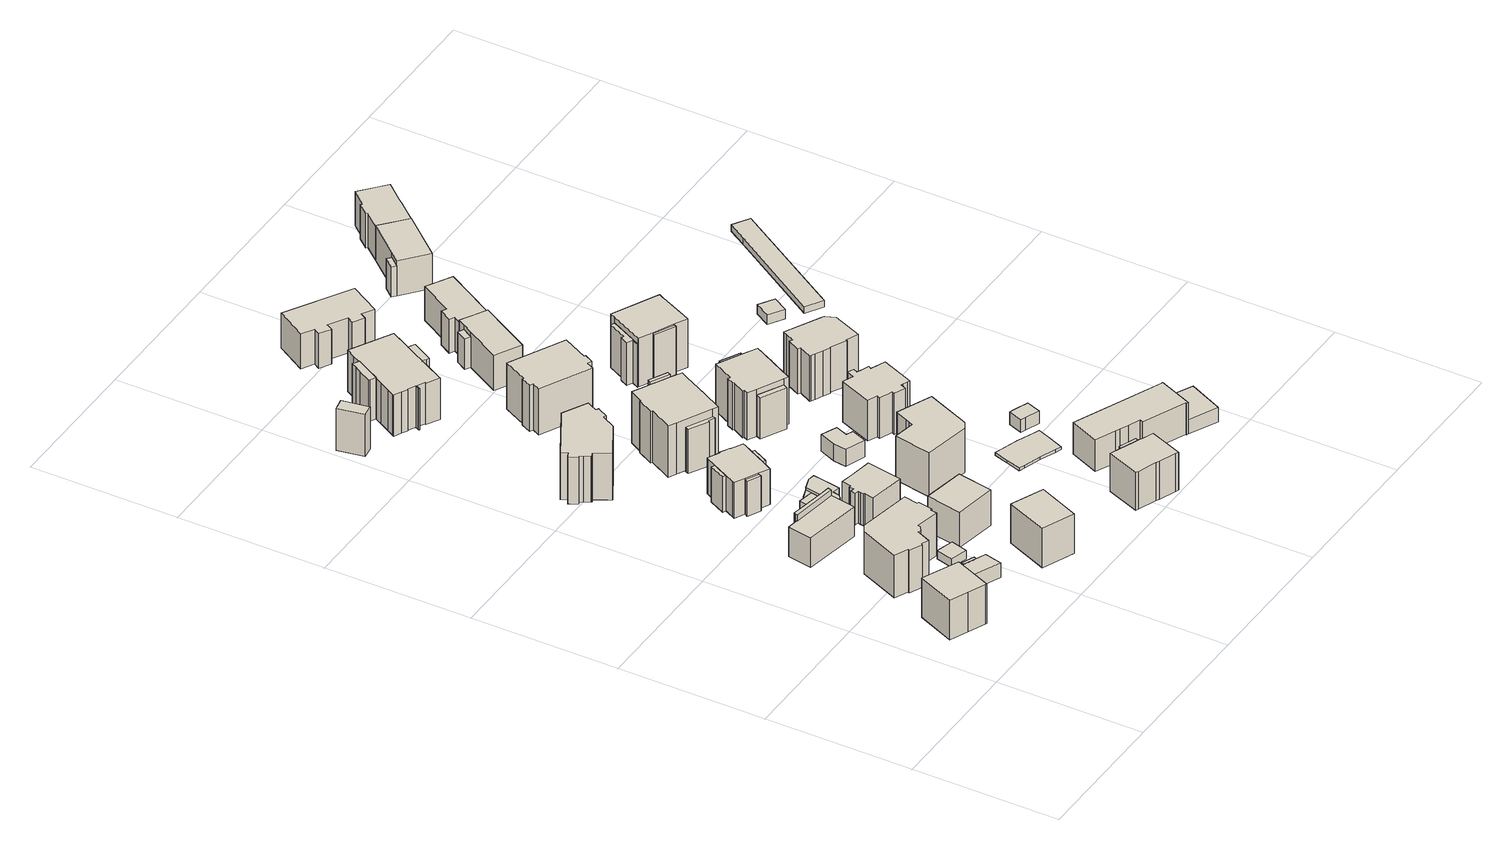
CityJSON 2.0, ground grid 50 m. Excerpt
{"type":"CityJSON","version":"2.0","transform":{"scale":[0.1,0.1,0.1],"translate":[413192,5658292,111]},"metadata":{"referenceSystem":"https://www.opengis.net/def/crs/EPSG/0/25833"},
"CityObjects":{
"building1":{"type":"Building","attributes":{"Dachtyp_tdc":"tdcHipAndGableRoof","Gemeindeschluessel":14612000,"Dachneigung":25.15,"QualitaetDacherkennung":66,"Geometrietyp2DReferenz":"3000","measuredHeight":16.19,"function":"31001_9998","roofType":"5000"},"geometry":[{"type":"Solid","lod":"1","boundaries":[[[[0,1,2,3,4,5]],[[6,7,8,9,10,11]],[[5,7,6,0]],[[4,8,7,5]],[[3,9,8,4]],[[2,10,9,3]],[[1,11,10,2]],[[0,6,11,1]]]]}]},
"building2":{"type":"Building","attributes":{"Gemeindeschluessel":14612000,"Geometrietyp2DReferenz":"3000","function":"31001_9998","roofType":"9999"},"children":["building2-1","building2-2"]},
"building2-1":{"type":"BuildingPart","attributes":{"Dachtyp_tdc":"tdcFreeFormRoof","Dachneigung":18.62,"QualitaetDacherkennung":17,"Geometrietyp2DReferenz":"3000","measuredHeight":5.3,"roofType":"5000"},"parents":["building2"],"geometry":[{"type":"Solid","lod":"1","boundaries":[[[[12,13,14,15]],[[16,17,18,19]],[[15,17,16,12]],[[14,18,17,15]],[[13,19,18,14]],[[12,16,19,13]]]]}]},
"building2-2":{"type":"BuildingPart","attributes":{"Dachtyp_tdc":"tdcPolyFlatRoof","Dachneigung":3.25,"QualitaetDacherkennung":70,"Geometrietyp2DReferenz":"3000","measuredHeight":5.62,"roofType":"2100"},"parents":["building2"],"geometry":[{"type":"Solid","lod":"1","boundaries":[[[[20,21,22,23,24,25]],[[26,27,28,16,19,29]],[[25,27,26,20]],[[24,28,27,25]],[[23,16,28,24]],[[22,19,16,23]],[[21,29,19,22]],[[20,26,29,21]]]]}]},
"building3":{"type":"Building","attributes":{"Dachtyp_tdc":"tdcFreeFormRoof","Gemeindeschluessel":14612000,"Dachneigung":42.05,"QualitaetDacherkennung":19,"Geometrietyp2DReferenz":"3000","measuredHeight":18.53,"function":"31001_9998","roofType":"5000"},"geometry":[{"type":"Solid","lod":"1","boundaries":[[[[30,31,32,33,34,35,36,37,38,39,40,41,42,43,44,45,46,47]],[[48,49,50,51,52,53,54,55,56,57,58,59,60,61,62,63,64,65]],[[47,49,48,30]],[[46,50,49,47]],[[45,51,50,46]],[[44,52,51,45]],[[43,53,52,44]],[[42,54,53,43]],[[41,55,54,42]],[[40,56,55,41]],[[39,57,56,40]],[[38,58,57,39]],[[37,59,58,38]],[[36,60,59,37]],[[35,61,60,36]],[[34,62,61,35]],[[33,63,62,34]],[[32,64,63,33]],[[31,65,64,32]],[[30,48,65,31]]]]}]},
"building4":{"type":"Building","attributes":{"Gemeindeschluessel":14612000,"Geometrietyp2DReferenz":"3000","function":"31001_9998","roofType":"9999"},"children":["building4-1","building4-2","building4-3"]},
"building4-1":{"type":"BuildingPart","attributes":{"Dachtyp_tdc":"tdcFreeFormRoof","Dachneigung":72.62,"QualitaetDacherkennung":23,"Geometrietyp2DReferenz":"3000","measuredHeight":13.65,"roofType":"5000"},"parents":["building4"],"geometry":[{"type":"Solid","lod":"1","boundaries":[[[[66,67,68,69,70,71,72]],[[73,74,75,76,77,78,79]],[[72,74,73,66]],[[71,75,74,72]],[[70,76,75,71]],[[69,77,76,70]],[[68,78,77,69]],[[67,79,78,68]],[[66,73,79,67]]]]}]},
"building4-2":{"type":"BuildingPart","attributes":{"Dachtyp_tdc":"tdcHipAndGableRoof","Dachneigung":38.67,"QualitaetDacherkennung":57,"Geometrietyp2DReferenz":"3000","measuredHeight":13.85,"roofType":"5000"},"parents":["building4"],"geometry":[{"type":"Solid","lod":"1","boundaries":[[[[80,81,82,83,84,85,86]],[[87,74,88,89,90,91,75]],[[86,74,87,80]],[[85,88,74,86]],[[84,89,88,85]],[[83,90,89,84]],[[82,91,90,83]],[[81,75,91,82]],[[80,87,75,81]]]]}]},
"building4-3":{"type":"BuildingPart","attributes":{"Dachtyp_tdc":"tdcCutGableRoof","Dachneigung":27.2,"QualitaetDacherkennung":31,"Geometrietyp2DReferenz":"3000","measuredHeight":14.1,"roofType":"9999"},"parents":["building4"],"geometry":[{"type":"Solid","lod":"1","boundaries":[[[[92,93,94,95]],[[96,97,77,98]],[[95,97,96,92]],[[94,77,97,95]],[[93,98,77,94]],[[92,96,98,93]]]]}]},
"building5":{"type":"Building","attributes":{"Dachtyp_tdc":"tdcPolyFlatRoof","Gemeindeschluessel":14612000,"Dachneigung":2.66,"QualitaetDacherkennung":71,"Geometrietyp2DReferenz":"3000","measuredHeight":3.19,"function":"31001_9998","roofType":"2100"},"geometry":[{"type":"Solid","lod":"1","boundaries":[[[[99,100,101,102]],[[103,104,105,106]],[[102,104,103,99]],[[101,105,104,102]],[[100,106,105,101]],[[99,103,106,100]]]]}]},
"building6":{"type":"Building","attributes":{"Dachtyp_tdc":"tdcPolyFlatRoof","Gemeindeschluessel":14612000,"Dachneigung":5.07,"QualitaetDacherkennung":77,"Geometrietyp2DReferenz":"3000","measuredHeight":3.6,"function":"31001_9998","roofType":"2100"},"geometry":[{"type":"Solid","lod":"1","boundaries":[[[[107,108,109,110,111,112]],[[113,114,115,116,117,118]],[[112,114,113,107]],[[111,115,114,112]],[[110,116,115,111]],[[109,117,116,110]],[[108,118,117,109]],[[107,113,118,108]]]]}]},
"building7":{"type":"Building","attributes":{"Dachtyp_tdc":"tdcFreeFormRoof","Gemeindeschluessel":14612000,"Dachneigung":38.94,"QualitaetDacherkennung":36,"Geometrietyp2DReferenz":"3000","measuredHeight":19.51,"function":"31001_9998","roofType":"5000"},"geometry":[{"type":"Solid","lod":"1","boundaries":[[[[119,120,121,122,123,124,125,126,127,128,129,130,131,132,133,134,135,136,137]],[[138,139,140,141,142,143,144,145,146,147,148,149,150,151,152,153,154,155,156]],[[137,139,138,119]],[[136,140,139,137]],[[135,141,140,136]],[[134,142,141,135]],[[133,143,142,134]],[[132,144,143,133]],[[131,145,144,132]],[[130,146,145,131]],[[129,147,146,130]],[[128,148,147,129]],[[127,149,148,128]],[[126,150,149,127]],[[125,151,150,126]],[[124,152,151,125]],[[123,153,152,124]],[[122,154,153,123]],[[121,155,154,122]],[[120,156,155,121]],[[119,138,156,120]]]]}]},
"building8":{"type":"Building","attributes":{"Gemeindeschluessel":14612000,"Geometrietyp2DReferenz":"3000","function":"31001_9998","roofType":"9999"},"children":["building8-1","building8-2","building8-3","building8-4"]},
"building8-1":{"type":"BuildingPart","attributes":{"Dachtyp_tdc":"tdcHipRoof","Dachneigung":26.92,"QualitaetDacherkennung":58,"Geometrietyp2DReferenz":"3000","measuredHeight":14.88,"roofType":"3200"},"parents":["building8"],"geometry":[{"type":"Solid","lod":"1","boundaries":[[[[157,158,159,160,161,162,163,164,165,166,167,168,169,170,171,172,173,174,175,176]],[[177,178,179,180,181,182,183,184,185,186,187,188,189,190,191,192,193,194,195,196]],[[176,177,196,157]],[[175,178,177,176]],[[174,179,178,175]],[[173,180,179,174]],[[172,181,180,173]],[[171,182,181,172]],[[170,183,182,171]],[[169,184,183,170]],[[168,185,184,169]],[[167,186,185,168]],[[166,187,186,167]],[[165,188,187,166]],[[164,189,188,165]],[[163,190,189,164]],[[162,191,190,163]],[[161,192,191,162]],[[160,193,192,161]],[[159,194,193,160]],[[158,195,194,159]],[[157,196,195,158]]]]}]},
"building8-2":{"type":"BuildingPart","attributes":{"Dachtyp_tdc":"tdcGableRoof","Dachneigung":28.93,"QualitaetDacherkennung":35,"Geometrietyp2DReferenz":"3000","measuredHeight":13.47,"roofType":"3100"},"parents":["building8"],"geometry":[{"type":"Solid","lod":"1","boundaries":[[[[197,198,199,200]],[[192,201,202,193]],[[200,201,192,197]],[[199,202,201,200]],[[198,193,202,199]],[[197,192,193,198]]]]}]},
"building8-3":{"type":"BuildingPart","attributes":{"Dachtyp_tdc":"tdcGableRoof","Dachneigung":28.68,"QualitaetDacherkennung":52,"Geometrietyp2DReferenz":"3000","measuredHeight":13.74,"roofType":"3100"},"parents":["building8"],"geometry":[{"type":"Solid","lod":"1","boundaries":[[[[203,204,205,206]],[[207,177,196,208]],[[206,177,207,203]],[[205,196,177,206]],[[204,208,196,205]],[[203,207,208,204]]]]}]},
"building8-4":{"type":"BuildingPart","attributes":{"Dachtyp_tdc":"tdcGableRoof","Dachneigung":28.07,"QualitaetDacherkennung":54,"Geometrietyp2DReferenz":"3000","measuredHeight":13.79,"roofType":"3100"},"parents":["building8"],"geometry":[{"type":"Solid","lod":"1","boundaries":[[[[209,210,211,212]],[[188,213,214,189]],[[212,213,188,209]],[[211,214,213,212]],[[210,189,214,211]],[[209,188,189,210]]]]}]},
"building9":{"type":"Building","attributes":{"Dachtyp_tdc":"tdcPolyFlatRoof","Gemeindeschluessel":14612000,"Dachneigung":10.08,"QualitaetDacherkennung":52,"Geometrietyp2DReferenz":"3000","measuredHeight":7.12,"function":"31001_9998","roofType":"2100"},"geometry":[{"type":"Solid","lod":"1","boundaries":[[[[215,216,217,218,219,220,221,222,223]],[[224,225,226,227,228,229,230,231,232]],[[223,225,224,215]],[[222,226,225,223]],[[221,227,226,222]],[[220,228,227,221]],[[219,229,228,220]],[[218,230,229,219]],[[217,231,230,218]],[[216,232,231,217]],[[215,224,232,216]]]]}]},
"building10":{"type":"Building","attributes":{"Dachtyp_tdc":"tdcGableRoof","Gemeindeschluessel":14612000,"Dachneigung":32.19,"QualitaetDacherkennung":63,"Geometrietyp2DReferenz":"3000","measuredHeight":16.27,"function":"31001_9998","roofType":"3100"},"geometry":[{"type":"Solid","lod":"1","boundaries":[[[[233,234,235,236]],[[237,238,239,240]],[[236,238,237,233]],[[235,239,238,236]],[[234,240,239,235]],[[233,237,240,234]]]]}]},
"building11":{"type":"Building","attributes":{"Dachtyp_tdc":"tdcFreeFormRoof","Gemeindeschluessel":14612000,"Dachneigung":65.42,"QualitaetDacherkennung":9,"Geometrietyp2DReferenz":"3000","measuredHeight":17.73,"function":"31001_9998","roofType":"5000"},"geometry":[{"type":"Solid","lod":"1","boundaries":[[[[241,242,243,244]],[[245,246,247,248]],[[244,246,245,241]],[[243,247,246,244]],[[242,248,247,243]],[[241,245,248,242]]]]}]},
"building12":{"type":"Building","attributes":{"Dachtyp_tdc":"tdcTentRoof","Gemeindeschluessel":14612000,"Dachneigung":29.84,"QualitaetDacherkennung":59,"Geometrietyp2DReferenz":"3000","measuredHeight":13.93,"function":"31001_9998","roofType":"3500"},"geometry":[{"type":"Solid","lod":"1","boundaries":[[[[249,250,251,252,253,254,255,256,257,258,259,260,261,262,263]],[[264,265,266,267,268,269,270,271,272,273,274,275,276,277,278]],[[263,265,264,249]],[[262,266,265,263]],[[261,267,266,262]],[[260,268,267,261]],[[259,269,268,260]],[[258,270,269,259]],[[257,271,270,258]],[[256,272,271,257]],[[255,273,272,256]],[[254,274,273,255]],[[253,275,274,254]],[[252,276,275,253]],[[251,277,276,252]],[[250,278,277,251]],[[249,264,278,250]]]]}]},
"building13":{"type":"Building","attributes":{"Dachtyp_tdc":"tdcGableRoof","Gemeindeschluessel":14612000,"Dachneigung":33.59,"QualitaetDacherkennung":65,"Geometrietyp2DReferenz":"3000","measuredHeight":15.12,"function":"31001_9998","roofType":"3100"},"geometry":[{"type":"Solid","lod":"1","boundaries":[[[[279,280,281,282]],[[283,284,285,286]],[[282,284,283,279]],[[281,285,284,282]],[[280,286,285,281]],[[279,283,286,280]]]]}]},
"building14":{"type":"Building","attributes":{"Gemeindeschluessel":14612000,"Geometrietyp2DReferenz":"3000","function":"31001_9998","roofType":"9999"},"children":["building14-1","building14-2","building14-3","building14-4"]},
"building14-1":{"type":"BuildingPart","attributes":{"Dachtyp_tdc":"tdcHipAndGableRoof","Dachneigung":34.3,"QualitaetDacherkennung":53,"Geometrietyp2DReferenz":"3000","measuredHeight":22.15,"roofType":"5000"},"parents":["building14"],"geometry":[{"type":"Solid","lod":"1","boundaries":[[[[287,288,289,290,291,292,293,294,295,296,297,298,299,300,301,302]],[[303,304,305,306,307,308,309,310,311,312,313,314,315,316,317,318]],[[302,304,303,287]],[[301,305,304,302]],[[300,306,305,301]],[[299,307,306,300]],[[298,308,307,299]],[[297,309,308,298]],[[296,310,309,297]],[[295,311,310,296]],[[294,312,311,295]],[[293,313,312,294]],[[292,314,313,293]],[[291,315,314,292]],[[290,316,315,291]],[[289,317,316,290]],[[288,318,317,289]],[[287,303,318,288]]]]}]},
"building14-2":{"type":"BuildingPart","attributes":{"Dachtyp_tdc":"tdcFreeFormRoof","Dachneigung":65.57,"QualitaetDacherkennung":11,"Geometrietyp2DReferenz":"3000","measuredHeight":20.46,"roofType":"5000"},"parents":["building14"],"geometry":[{"type":"Solid","lod":"1","boundaries":[[[[319,320,321,322]],[[307,323,324,309]],[[322,323,307,319]],[[321,324,323,322]],[[320,309,324,321]],[[319,307,309,320]]]]}]},
"building14-3":{"type":"BuildingPart","attributes":{"Dachtyp_tdc":"tdcPolyFlatRoof","Dachneigung":37.87,"QualitaetDacherkennung":59,"Geometrietyp2DReferenz":"3000","measuredHeight":16.46,"roofType":"2100"},"parents":["building14"],"geometry":[{"type":"Solid","lod":"1","boundaries":[[[[325,326,327,328,329,330]],[[312,311,331,332,333,334]],[[329,311,312,330]],[[328,331,311,329]],[[327,332,331,328]],[[326,333,332,327]],[[325,334,333,326]],[[330,312,334,325]]]]}]},
"building14-4":{"type":"BuildingPart","attributes":{"Dachtyp_tdc":"tdcFreeFormRoof","Dachneigung":58.09,"QualitaetDacherkennung":13,"Geometrietyp2DReferenz":"3000","measuredHeight":16.83,"roofType":"5000"},"parents":["building14"],"geometry":[{"type":"Solid","lod":"1","boundaries":[[[[335,336,337,338,339,340,341,342,343]],[[344,345,346,347,315,314,348,349,350]],[[343,345,344,335]],[[342,346,345,343]],[[341,347,346,342]],[[340,315,347,341]],[[339,314,315,340]],[[338,348,314,339]],[[337,349,348,338]],[[336,350,349,337]],[[335,344,350,336]]]]}]},
"building15":{"type":"Building","attributes":{"Gemeindeschluessel":14612000,"Geometrietyp2DReferenz":"3000","function":"31001_9998","roofType":"9999"},"children":["building15-1","building15-2","building15-3"]},
"building15-1":{"type":"BuildingPart","attributes":{"Dachtyp_tdc":"tdcGableRoof","Dachneigung":22.27,"QualitaetDacherkennung":51,"Geometrietyp2DReferenz":"3000","measuredHeight":16.07,"roofType":"3100"},"parents":["building15"],"geometry":[{"type":"Solid","lod":"1","boundaries":[[[[351,352,353,354,355,356,357,358]],[[359,360,361,362,363,364,365,366]],[[358,360,359,351]],[[357,361,360,358]],[[356,362,361,357]],[[355,363,362,356]],[[354,364,363,355]],[[353,365,364,354]],[[352,366,365,353]],[[351,359,366,352]]]]}]},
"building15-2":{"type":"BuildingPart","attributes":{"Dachtyp_tdc":"tdcGableRoof","Dachneigung":19.17,"QualitaetDacherkennung":73,"Geometrietyp2DReferenz":"3000","measuredHeight":16.07,"roofType":"3100"},"parents":["building15"],"geometry":[{"type":"Solid","lod":"1","boundaries":[[[[367,368,369,370,371,372,373,374,375,376]],[[377,378,379,380,381,382,383,384,385,386]],[[376,378,377,367]],[[375,379,378,376]],[[374,380,379,375]],[[373,381,380,374]],[[372,382,381,373]],[[371,383,382,372]],[[370,384,383,371]],[[369,385,384,370]],[[368,386,385,369]],[[367,377,386,368]]]]}]},
"building15-3":{"type":"BuildingPart","attributes":{"Dachtyp_tdc":"tdcHipRoof","Dachneigung":21.42,"QualitaetDacherkennung":71,"Geometrietyp2DReferenz":"3000","measuredHeight":17.14,"roofType":"3200"},"parents":["building15"],"geometry":[{"type":"Solid","lod":"1","boundaries":[[[[387,388,389,390,391,392,393,394,395,396,397,398,399,400,401,402,403,404,405,406,407,408,409,410,411,412,413]],[[364,414,415,416,417,418,419,420,421,422,423,424,425,426,427,428,429,430,431,432,381,379,433,434,435,436,366]],[[413,364,366,387]],[[412,414,364,413]],[[411,415,414,412]],[[410,416,415,411]],[[409,417,416,410]],[[408,418,417,409]],[[407,419,418,408]],[[406,420,419,407]],[[405,421,420,406]],[[404,422,421,405]],[[403,423,422,404]],[[402,424,423,403]],[[401,425,424,402]],[[400,426,425,401]],[[399,427,426,400]],[[398,428,427,399]],[[397,429,428,398]],[[396,430,429,397]],[[395,431,430,396]],[[394,432,431,395]],[[393,381,432,394]],[[392,379,381,393]],[[391,433,379,392]],[[390,434,433,391]],[[389,435,434,390]],[[388,436,435,389]],[[387,366,436,388]]]]}]},
"building16":{"type":"Building","attributes":{"Dachtyp_tdc":"tdcFreeFormRoof","Gemeindeschluessel":14612000,"Dachneigung":41.93,"QualitaetDacherkennung":25,"Geometrietyp2DReferenz":"3000","measuredHeight":7.38,"function":"31001_9998","roofType":"5000"},"geometry":[{"type":"Solid","lod":"1","boundaries":[[[[437,438,439,440,441,442,443,444]],[[445,446,447,448,449,450,451,452]],[[444,446,445,437]],[[443,447,446,444]],[[442,448,447,443]],[[441,449,448,442]],[[440,450,449,441]],[[439,451,450,440]],[[438,452,451,439]],[[437,445,452,438]]]]}]},
"building17":{"type":"Building","attributes":{"Dachtyp_tdc":"tdcFreeFormRoof","Gemeindeschluessel":14612000,"Dachneigung":36.9,"QualitaetDacherkennung":57,"Geometrietyp2DReferenz":"3000","measuredHeight":19.89,"function":"31001_9998","roofType":"5000"},"geometry":[{"type":"Solid","lod":"1","boundaries":[[[[453,454,455,456,457,458,459,460,461,462,463,464]],[[465,466,467,468,469,470,471,472,473,474,475,476]],[[464,466,465,453]],[[463,467,466,464]],[[462,468,467,463]],[[461,469,468,462]],[[460,470,469,461]],[[459,471,470,460]],[[458,472,471,459]],[[457,473,472,458]],[[456,474,473,457]],[[455,475,474,456]],[[454,476,475,455]],[[453,465,476,454]]]]}]},
"building18":{"type":"Building","attributes":{"Dachtyp_tdc":"tdcFreeFormRoof","Gemeindeschluessel":14612000,"Dachneigung":16.42,"QualitaetDacherkennung":33,"Geometrietyp2DReferenz":"3000","measuredHeight":17.31,"function":"31001_9998","roofType":"5000"},"geometry":[{"type":"Solid","lod":"1","boundaries":[[[[477,478,479,480,481,482,483,484,485,486,487,488]],[[489,490,491,492,493,494,495,496,497,498,499,500]],[[488,490,489,477]],[[487,491,490,488]],[[486,492,491,487]],[[485,493,492,486]],[[484,494,493,485]],[[483,495,494,484]],[[482,496,495,483]],[[481,497,496,482]],[[480,498,497,481]],[[479,499,498,480]],[[478,500,499,479]],[[477,489,500,478]]]]}]},
"building19":{"type":"Building","attributes":{"Gemeindeschluessel":14612000,"Geometrietyp2DReferenz":"3000","function":"31001_9998","roofType":"9999"},"children":["building19-1","building19-2"]},
"building19-1":{"type":"BuildingPart","attributes":{"Dachtyp_tdc":"tdcGableRoof","Dachneigung":28.19,"QualitaetDacherkennung":30,"Geometrietyp2DReferenz":"3000","measuredHeight":13.89,"roofType":"3100"},"parents":["building19"],"geometry":[{"type":"Solid","lod":"1","boundaries":[[[[501,502,503,504,505,506,507]],[[508,509,510,511,512,513,514]],[[507,509,508,501]],[[506,510,509,507]],[[505,511,510,506]],[[504,512,511,505]],[[503,513,512,504]],[[502,514,513,503]],[[501,508,514,502]]]]}]},
"building19-2":{"type":"BuildingPart","attributes":{"Dachtyp_tdc":"tdcHipAndGableRoof","Dachneigung":24.49,"QualitaetDacherkennung":46,"Geometrietyp2DReferenz":"3000","measuredHeight":15.8,"roofType":"5000"},"parents":["building19"],"geometry":[{"type":"Solid","lod":"1","boundaries":[[[[515,516,517,518,519,520,521,522,523,524,525,526]],[[527,528,529,530,531,510,509,514,532,533,534,535]],[[526,528,527,515]],[[525,529,528,526]],[[524,530,529,525]],[[523,531,530,524]],[[522,510,531,523]],[[521,509,510,522]],[[520,514,509,521]],[[519,532,514,520]],[[518,533,532,519]],[[517,534,533,518]],[[516,535,534,517]],[[515,527,535,516]]]]}]},
"building20":{"type":"Building","attributes":{"Gemeindeschluessel":14612000,"Geometrietyp2DReferenz":"3000","function":"31001_9998","roofType":"9999"},"children":["building20-1","building20-2","building20-3","building20-4"]},
"building20-1":{"type":"BuildingPart","attributes":{"Dachtyp_tdc":"tdcGableRoof","Dachneigung":38.74,"QualitaetDacherkennung":25,"Geometrietyp2DReferenz":"3000","measuredHeight":17.64,"roofType":"3100"},"parents":["building20"],"geometry":[{"type":"Solid","lod":"1","boundaries":[[[[536,537,538,539]],[[540,541,542,543]],[[539,541,540,536]],[[538,542,541,539]],[[537,543,542,538]],[[536,540,543,537]]]]}]},
"building20-2":{"type":"BuildingPart","attributes":{"Dachtyp_tdc":"tdcFreeFormRoof","Dachneigung":54.78,"QualitaetDacherkennung":10,"Geometrietyp2DReferenz":"3000","measuredHeight":15.28,"roofType":"5000"},"parents":["building20"],"geometry":[{"type":"Solid","lod":"1","boundaries":[[[[544,545,546,547,548,549]],[[550,551,552,553,554,555]],[[548,551,550,549]],[[547,552,551,548]],[[546,553,552,547]],[[545,554,553,546]],[[544,555,554,545]],[[549,550,555,544]]]]}]},
"building20-3":{"type":"BuildingPart","attributes":{"Dachtyp_tdc":"tdcHipRoof","Dachneigung":33.52,"QualitaetDacherkennung":64,"Geometrietyp2DReferenz":"3000","measuredHeight":19.81,"roofType":"3200"},"parents":["building20"],"geometry":[{"type":"Solid","lod":"1","boundaries":[[[[556,557,558,559,560,561,562,563,564,565,566,567,568,569,570,571,572]],[[573,574,575,576,577,578,579,580,551,550,581,582,540,543,583,584,585]],[[572,574,573,556]],[[571,575,574,572]],[[570,576,575,571]],[[569,577,576,570]],[[568,578,577,569]],[[567,579,578,568]],[[566,580,579,567]],[[565,551,580,566]],[[564,550,551,565]],[[563,581,550,564]],[[562,582,581,563]],[[561,540,582,562]],[[560,543,540,561]],[[559,583,543,560]],[[558,584,583,559]],[[557,585,584,558]],[[556,573,585,557]]]]}]},
"building20-4":{"type":"BuildingPart","attributes":{"Dachtyp_tdc":"tdcFreeFormRoof","Dachneigung":79.55,"QualitaetDacherkennung":17,"Geometrietyp2DReferenz":"3000","measuredHeight":18.16,"roofType":"5000"},"parents":["building20"],"geometry":[{"type":"Solid","lod":"1","boundaries":[[[[586,587,588,589]],[[578,590,591,579]],[[589,590,578,586]],[[588,591,590,589]],[[587,579,591,588]],[[586,578,579,587]]]]}]},
"building21":{"type":"Building","attributes":{"Dachtyp_tdc":"tdcFreeFormRoof","Gemeindeschluessel":14612000,"Dachneigung":40.17,"QualitaetDacherkennung":50,"Geometrietyp2DReferenz":"3000","measuredHeight":16.27,"function":"31001_9998","roofType":"5000"},"geometry":[{"type":"Solid","lod":"1","boundaries":[[[[592,593,594,595,596,597,598,599,600,601,602,603]],[[604,605,606,607,608,609,610,611,612,613,614,615]],[[603,605,604,592]],[[602,606,605,603]],[[601,607,606,602]],[[600,608,607,601]],[[599,609,608,600]],[[598,610,609,599]],[[597,611,610,598]],[[596,612,611,597]],[[595,613,612,596]],[[594,614,613,595]],[[593,615,614,594]],[[592,604,615,593]]]]}]},
"building22":{"type":"Building","attributes":{"Gemeindeschluessel":14612000,"Geometrietyp2DReferenz":"3000","function":"31001_9998","roofType":"9999"},"children":["building22-1","building22-2"]},
"building22-1":{"type":"BuildingPart","attributes":{"Dachtyp_tdc":"tdcGableRoof","Dachneigung":36.45,"QualitaetDacherkennung":62,"Geometrietyp2DReferenz":"3000","measuredHeight":11.94,"roofType":"3100"},"parents":["building22"],"geometry":[{"type":"Solid","lod":"1","boundaries":[[[[616,617,618,619]],[[620,621,622,623]],[[619,621,620,616]],[[618,622,621,619]],[[617,623,622,618]],[[616,620,623,617]]]]}]},
"building22-2":{"type":"BuildingPart","attributes":{"Dachtyp_tdc":"tdcHipAndGableRoof","Dachneigung":44.21,"QualitaetDacherkennung":72,"Geometrietyp2DReferenz":"3000","measuredHeight":15.37,"roofType":"5000"},"parents":["building22"],"geometry":[{"type":"Solid","lod":"1","boundaries":[[[[624,625,626,627,628,629,630]],[[620,631,632,633,634,635,621]],[[630,631,620,624]],[[629,632,631,630]],[[628,633,632,629]],[[627,634,633,628]],[[626,635,634,627]],[[625,621,635,626]],[[624,620,621,625]]]]}]},
"building23":{"type":"Building","attributes":{"Erfassungsdatum_Objekt":"2022-03-29","BodenHoehe":111.21,"gemHoehe":0,"BauwerkHoehe":1,"Breite":10.5,"Gemeindeschluessel":"14612000","Geometrietyp2DReferenz":"3000","measuredHeight":1,"function":"53001_1800"},"geometry":[{"type":"Solid","lod":"1","boundaries":[[[[636,637,638,639,640,641,642,643,644,645,646,647,648,649]],[[650,651,652,653,654,655,656,657,658,659,660,661,662,663]],[[649,651,650,636]],[[648,652,651,649]],[[647,653,652,648]],[[646,654,653,647]],[[645,655,654,646]],[[644,656,655,645]],[[643,657,656,644]],[[642,658,657,643]],[[641,659,658,642]],[[640,660,659,641]],[[639,661,660,640]],[[638,662,661,639]],[[637,663,662,638]],[[636,650,663,637]]]]}]},
"building24":{"type":"Building","attributes":{"Dachtyp_tdc":"tdcFreeFormRoof","Gemeindeschluessel":14612000,"Dachneigung":56.39,"QualitaetDacherkennung":38,"Geometrietyp2DReferenz":"3000","measuredHeight":21.43,"function":"31001_9998","roofType":"5000"},"geometry":[{"type":"Solid","lod":"1","boundaries":[[[[664,665,666,667,668,669,670,671,672,673,674,675,676,677,678,679,680,681,682,683]],[[684,685,686,687,688,689,690,691,692,693,694,695,696,697,698,699,700,701,702,703]],[[683,685,684,664]],[[682,686,685,683]],[[681,687,686,682]],[[680,688,687,681]],[[679,689,688,680]],[[678,690,689,679]],[[677,691,690,678]],[[676,692,691,677]],[[675,693,692,676]],[[674,694,693,675]],[[673,695,694,674]],[[672,696,695,673]],[[671,697,696,672]],[[670,698,697,671]],[[669,699,698,670]],[[668,700,699,669]],[[667,701,700,668]],[[666,702,701,667]],[[665,703,702,666]],[[664,684,703,665]]]]}]},
"building25":{"type":"Building","attributes":{"Dachtyp_tdc":"tdcFreeFormRoof","Gemeindeschluessel":14612000,"Dachneigung":34.91,"QualitaetDacherkennung":50,"Geometrietyp2DReferenz":"3000","measuredHeight":13.99,"function":"31001_9998","roofType":"5000"},"geometry":[{"type":"Solid","lod":"1","boundaries":[[[[704,705,706,707,708,709,710,711,712,713,714,715,716]],[[717,718,719,720,721,722,723,724,725,726,727,728,729]],[[716,718,717,704]],[[715,719,718,716]],[[714,720,719,715]],[[713,721,720,714]],[[712,722,721,713]],[[711,723,722,712]],[[710,724,723,711]],[[709,725,724,710]],[[708,726,725,709]],[[707,727,726,708]],[[706,728,727,707]],[[705,729,728,706]],[[704,717,729,705]]]]}]},
"building26":{"type":"Building","attributes":{"Gemeindeschluessel":14612000,"Geometrietyp2DReferenz":"3000","function":"31001_9998","roofType":"9999"},"children":["building26-1","building26-2","building26-3","building26-4"]},
"building26-1":{"type":"BuildingPart","attributes":{"Dachtyp_tdc":"tdcPolyFlatRoof","Dachneigung":44.04,"QualitaetDacherkennung":39,"Geometrietyp2DReferenz":"3000","measuredHeight":16.83,"roofType":"2100"},"parents":["building26"],"geometry":[{"type":"Solid","lod":"1","boundaries":[[[[730,731,732,733,734,735,736,737,738]],[[739,740,741,742,743,744,745,746,747]],[[738,740,739,730]],[[737,741,740,738]],[[736,742,741,737]],[[735,743,742,736]],[[734,744,743,735]],[[733,745,744,734]],[[732,746,745,733]],[[731,747,746,732]],[[730,739,747,731]]]]}]},
"building26-2":{"type":"BuildingPart","attributes":{"Dachtyp_tdc":"tdcHipRoof","Dachneigung":36.61,"QualitaetDacherkennung":47,"Geometrietyp2DReferenz":"3000","measuredHeight":20.7,"roofType":"3200"},"parents":["building26"],"geometry":[{"type":"Solid","lod":"1","boundaries":[[[[748,749,750,751,752,753,754,755,756,757,758]],[[759,741,740,739,760,761,762,763,764,765,766]],[[757,741,759,758]],[[756,740,741,757]],[[755,739,740,756]],[[754,760,739,755]],[[753,761,760,754]],[[752,762,761,753]],[[751,763,762,752]],[[750,764,763,751]],[[749,765,764,750]],[[748,766,765,749]],[[758,759,766,748]]]]}]},
"building26-3":{"type":"BuildingPart","attributes":{"Dachtyp_tdc":"tdcFreeFormRoof","Dachneigung":55.48,"QualitaetDacherkennung":5,"Geometrietyp2DReferenz":"3000","measuredHeight":18.05,"roofType":"5000"},"parents":["building26"],"geometry":[{"type":"Solid","lod":"1","boundaries":[[[[767,768,769,770]],[[759,766,771,772]],[[769,766,759,770]],[[768,771,766,769]],[[767,772,771,768]],[[770,759,772,767]]]]}]},
"building26-4":{"type":"BuildingPart","attributes":{"Dachtyp_tdc":"tdcFreeFormRoof","Dachneigung":72.78,"QualitaetDacherkennung":14,"Geometrietyp2DReferenz":"3000","measuredHeight":15.97,"roofType":"5000"},"parents":["building26"],"geometry":[{"type":"Solid","lod":"1","boundaries":[[[[773,774,775,776]],[[777,778,764,763]],[[776,778,777,773]],[[775,764,778,776]],[[774,763,764,775]],[[773,777,763,774]]]]}]},
"building27":{"type":"Building","attributes":{"Dachtyp_tdc":"tdcFreeFormRoof","Gemeindeschluessel":14612000,"Dachneigung":28.1,"QualitaetDacherkennung":77,"Geometrietyp2DReferenz":"3000","measuredHeight":5.71,"function":"31001_9998","roofType":"5000"},"geometry":[{"type":"Solid","lod":"1","boundaries":[[[[779,780,781,782,783,784]],[[785,786,787,788,789,790]],[[784,786,785,779]],[[783,787,786,784]],[[782,788,787,783]],[[781,789,788,782]],[[780,790,789,781]],[[779,785,790,780]]]]}]},
"building28":{"type":"Building","attributes":{"Dachtyp_tdc":"tdcFreeFormRoof","Gemeindeschluessel":14612000,"Dachneigung":44.34,"QualitaetDacherkennung":70,"Geometrietyp2DReferenz":"3000","measuredHeight":15.55,"function":"31001_9998","roofType":"5000"},"geometry":[{"type":"Solid","lod":"1","boundaries":[[[[791,792,793,794,795,796,797,798]],[[799,800,801,802,803,804,805,806]],[[798,800,799,791]],[[797,801,800,798]],[[796,802,801,797]],[[795,803,802,796]],[[794,804,803,795]],[[793,805,804,794]],[[792,806,805,793]],[[791,799,806,792]]]]}]},
"building29":{"type":"Building","attributes":{"Dachtyp_tdc":"tdcFreeFormRoof","Gemeindeschluessel":14612000,"Dachneigung":39.43,"QualitaetDacherkennung":50,"Geometrietyp2DReferenz":"3000","measuredHeight":19.78,"function":"31001_9998","roofType":"5000"},"geometry":[{"type":"Solid","lod":"1","boundaries":[[[[807,808,809,810,811,812,813,814,815,816,817,818,819,820,821,822,823,824]],[[825,826,827,828,829,830,831,832,833,834,835,836,837,838,839,840,841,842]],[[824,826,825,807]],[[823,827,826,824]],[[822,828,827,823]],[[821,829,828,822]],[[820,830,829,821]],[[819,831,830,820]],[[818,832,831,819]],[[817,833,832,818]],[[816,834,833,817]],[[815,835,834,816]],[[814,836,835,815]],[[813,837,836,814]],[[812,838,837,813]],[[811,839,838,812]],[[810,840,839,811]],[[809,841,840,810]],[[808,842,841,809]],[[807,825,842,808]]]]}]},
"building30":{"type":"Building","attributes":{"Gemeindeschluessel":14612000,"Dachtyp_tdc":"tdcFreeFormRoof","Dachneigung":39.98,"QualitaetDacherkennung":40,"Geometrietyp2DReferenz":"3000","measuredHeight":7.44,"function":"31001_9998","roofType":"5000"},"geometry":[{"type":"Solid","lod":"1","boundaries":[[[[843,844,845,846,847,848,849]],[[728,727,850,851,852,853,854]],[[849,727,728,843]],[[848,850,727,849]],[[847,851,850,848]],[[846,852,851,847]],[[845,853,852,846]],[[844,854,853,845]],[[843,728,854,844]]]]}]},
"building31":{"type":"Building","attributes":{"Gemeindeschluessel":14612000,"Geometrietyp2DReferenz":"3000","function":"31001_9998","roofType":"9999"},"children":["building31-1","building31-2"]},
"building31-1":{"type":"BuildingPart","attributes":{"Dachtyp_tdc":"tdcGableRoof","Dachneigung":36.51,"QualitaetDacherkennung":55,"Geometrietyp2DReferenz":"3000","measuredHeight":11.81,"roofType":"3100"},"parents":["building31"],"geometry":[{"type":"Solid","lod":"1","boundaries":[[[[855,856,857,858]],[[859,860,861,862]],[[858,860,859,855]],[[857,861,860,858]],[[856,862,861,857]],[[855,859,862,856]]]]}]},
"building31-2":{"type":"BuildingPart","attributes":{"Dachtyp_tdc":"tdcHipAndGableRoof","Dachneigung":42.25,"QualitaetDacherkennung":76,"Geometrietyp2DReferenz":"3000","measuredHeight":15.38,"roofType":"5000"},"parents":["building31"],"geometry":[{"type":"Solid","lod":"1","boundaries":[[[[863,864,865,866,867]],[[868,861,860,869,870]],[[867,861,868,863]],[[866,860,861,867]],[[865,869,860,866]],[[864,870,869,865]],[[863,868,870,864]]]]}]},
"building32":{"type":"Building","attributes":{"Dachtyp_tdc":"tdcPolyFlatRoof","Gemeindeschluessel":14612000,"Dachneigung":0,"QualitaetDacherkennung":80,"Geometrietyp2DReferenz":"3000","measuredHeight":3.39,"function":"31001_9998","roofType":"1000"},"geometry":[{"type":"Solid","lod":"1","boundaries":[[[[871,872,873,874]],[[875,876,877,878]],[[874,876,875,871]],[[873,877,876,874]],[[872,878,877,873]],[[871,875,878,872]]]]}]},
"building33":{"type":"Building","attributes":{"Dachtyp_tdc":"tdcGableRoof","Gemeindeschluessel":14612000,"Dachneigung":41.98,"QualitaetDacherkennung":82,"Geometrietyp2DReferenz":"3000","measuredHeight":15.32,"function":"31001_9998","roofType":"3100"},"geometry":[{"type":"Solid","lod":"1","boundaries":[[[[879,880,881,882,883,884,885,886,887,888,889,890,891]],[[892,893,870,894,869,895,896,897,898,899,900,901,902]],[[891,893,892,879]],[[890,870,893,891]],[[889,894,870,890]],[[888,869,894,889]],[[887,895,869,888]],[[886,896,895,887]],[[885,897,896,886]],[[884,898,897,885]],[[883,899,898,884]],[[882,900,899,883]],[[881,901,900,882]],[[880,902,901,881]],[[879,892,902,880]]]]}]},
"building34":{"type":"Building","attributes":{"Dachtyp_tdc":"tdcPolyFlatRoof","Gemeindeschluessel":14612000,"Dachneigung":3.58,"QualitaetDacherkennung":70,"Geometrietyp2DReferenz":"3000","measuredHeight":2.67,"function":"31001_2463","roofType":"2100"},"geometry":[{"type":"Solid","lod":"1","boundaries":[[[[903,904,905,906,907]],[[908,909,910,911,912]],[[907,909,908,903]],[[906,910,909,907]],[[905,911,910,906]],[[904,912,911,905]],[[903,908,912,904]]]]}]}
},
"vertices":[
[92,150,216],[152,124,216],[156,122,216],[211,249,216],[88,304,216],[31,177,216],[92,150,71],[31,177,71],[88,304,71],[211,249,71],[156,122,71],[152,124,71],
[327,298,113],[369,280,113],[374,291,113],[332,309,113],[327,298,61],[332,309,61],[374,291,61],[369,280,61],
[386,208,115],[400,267,115],[369,280,115],[327,298,115],[282,317,115],[259,263,115],[386,208,61],[259,263,61],[282,317,61],[400,267,61],
[188,408,217],[185,403,217],[229,384,217],[231,389,217],[256,378,217],[278,426,217],[287,422,217],[303,434,217],[306,442,217],[386,426,217],[391,450,217],[397,449,217],[406,498,217],[400,499,217],[409,548,217],[227,581,217],[201,566,217],[142,429,217],[188,408,61],[142,429,61],[201,566,61],[227,581,61],[409,548,61],[400,499,61],[406,498,61],[397,449,61],[391,450,61],[386,426,61],[306,442,61],[303,434,61],[287,422,61],[278,426,61],[256,378,61],[231,389,61],[229,384,61],[185,403,61],
[197,802,200],[196,795,200],[194,787,200],[351,764,200],[353,776,200],[318,781,200],[235,795,200],[197,802,71],[235,795,71],[318,781,71],[353,776,71],[351,764,71],[194,787,71],[196,795,71],
[293,786,186],[318,781,186],[325,817,186],[273,826,186],[267,793,186],[236,798,186],[235,795,186],[293,786,71],[236,798,71],[267,793,71],[273,826,71],[325,817,71],
[138,711,180],[335,677,180],[351,764,180],[152,794,180],[138,711,71],[152,794,71],[335,677,71],
[413,340,94],[429,398,94],[371,414,94],[355,356,94],[413,340,63],[355,356,63],[371,414,63],[429,398,63],
[378,817,111],[404,813,111],[417,889,111],[383,877,111],[381,862,111],[385,862,111],[378,817,76],[385,862,76],[381,862,76],[383,877,76],[417,889,76],[404,813,76],
[92,1537,215],[103,1517,215],[84,1507,215],[100,1478,215],[108,1483,215],[115,1471,215],[126,1451,215],[128,1449,215],[138,1454,215],[167,1402,215],[284,1467,215],[311,1517,215],[320,1512,215],[337,1546,215],[339,1549,215],[330,1553,215],[342,1577,215],[348,1589,215],[265,1633,215],[92,1537,45],[265,1633,45],[348,1589,45],[342,1577,45],[330,1553,45],[339,1549,45],[337,1546,45],[320,1512,45],[311,1517,45],[284,1467,45],[167,1402,45],[138,1454,45],[128,1449,45],[126,1451,45],[115,1471,45],[108,1483,45],[100,1478,45],[84,1507,45],[103,1517,45],
[281,1082,181],[264,1049,181],[261,1043,181],[295,1025,181],[338,1003,181],[373,985,181],[376,991,181],[393,1023,181],[421,1077,181],[438,1109,181],[441,1115,181],[400,1137,181],[401,1139,181],[393,1143,181],[379,1150,181],[371,1155,181],[369,1152,181],[328,1173,181],[325,1167,181],[309,1136,181],[309,1136,50],[325,1167,50],[328,1173,50],[369,1152,50],[371,1155,50],[379,1150,50],[393,1143,50],[401,1139,50],[400,1137,50],[441,1115,50],[438,1109,50],[421,1077,50],[393,1023,50],[376,991,50],[373,985,50],[338,1003,50],[295,1025,50],[261,1043,50],[264,1049,50],[281,1082,50],
[338,1003,178],[295,1025,178],[289,1014,178],[332,992,178],[332,992,50],[289,1014,50],
[297,1141,179],[270,1087,179],[281,1082,179],[309,1136,179],[297,1141,50],[270,1087,50],
[421,1077,179],[393,1023,179],[404,1018,179],[432,1071,179],[432,1071,50],[404,1018,50],
[398,780,119],[423,775,119],[434,786,119],[438,808,119],[465,803,119],[481,898,119],[457,902,119],[417,889,119],[404,813,119],[398,780,53],[404,813,53],[417,889,53],[457,902,53],[481,898,53],[465,803,53],[438,808,53],[434,786,53],[423,775,53],
[545,157,157],[655,112,157],[715,252,157],[605,299,157],[545,157,13],[605,299,13],[715,252,13],[655,112,13],
[24,2161,169],[65,2168,169],[49,2259,169],[8,2252,169],[24,2161,15],[8,2252,15],[49,2259,15],[65,2168,15],
[426,708,162],[424,696,162],[429,695,162],[423,662,162],[544,641,162],[565,761,162],[484,775,162],[447,782,162],[446,782,162],[440,749,162],[434,751,162],[431,734,162],[418,737,162],[415,719,162],[428,717,162],[426,708,46],[428,717,46],[415,719,46],[418,737,46],[431,734,46],[434,751,46],[440,749,46],[446,782,46],[447,782,46],[484,775,46],[565,761,46],[544,641,46],[423,662,46],[429,695,46],[424,696,46],
[635,384,157],[657,505,157],[516,530,157],[494,409,157],[635,384,27],[494,409,27],[516,530,27],[657,505,27],
[411,1451,233],[382,1396,233],[387,1393,233],[346,1316,233],[373,1302,233],[485,1244,233],[502,1235,233],[539,1305,233],[583,1389,233],[595,1412,233],[559,1432,233],[520,1452,233],[498,1464,233],[466,1480,233],[440,1494,233],[416,1449,233],[411,1451,44],[416,1449,44],[440,1494,44],[466,1480,44],[498,1464,44],[520,1452,44],[559,1432,44],[595,1412,44],[583,1389,44],[539,1305,44],[502,1235,44],[485,1244,44],[373,1302,44],[346,1316,44],[387,1393,44],[382,1396,44],
[498,1464,242],[559,1432,242],[565,1443,242],[504,1475,242],[504,1475,44],[565,1443,44],
[547,1300,205],[576,1357,205],[578,1360,205],[570,1364,205],[583,1389,205],[539,1305,205],[570,1364,44],[578,1360,44],[576,1357,44],[547,1300,44],
[456,1240,206],[459,1245,206],[480,1234,206],[481,1236,206],[485,1244,206],[373,1302,206],[399,1288,206],[396,1281,206],[392,1274,206],[456,1240,44],[392,1274,44],[396,1281,44],[399,1288,44],[481,1236,44],[480,1234,44],[459,1245,44],
[385,2210,173],[373,2216,173],[354,2181,173],[335,2146,173],[347,2139,173],[355,2135,173],[375,2170,173],[394,2205,173],[385,2210,21],[394,2205,21],[375,2170,21],[355,2135,21],[347,2139,21],[335,2146,21],[354,2181,21],[373,2216,21],
[219,2318,173],[208,2299,173],[198,2279,173],[196,2277,173],[173,2235,173],[176,2233,173],[194,2223,173],[217,2265,173],[240,2306,173],[227,2313,173],[219,2318,21],[227,2313,21],[240,2306,21],[217,2265,21],[194,2223,21],[176,2233,21],[173,2235,21],[196,2277,21],[198,2279,21],[208,2299,21],
[373,2216,172],[387,2243,172],[411,2287,172],[271,2364,172],[254,2333,172],[240,2306,172],[194,2223,172],[180,2197,172],[160,2161,172],[148,2139,172],[146,2135,172],[171,2122,172],[189,2112,172],[191,2115,172],[217,2101,172],[210,2089,172],[209,2086,172],[212,2085,172],[213,2087,172],[220,2099,172],[246,2085,172],[244,2082,172],[287,2058,172],[289,2062,172],[320,2120,172],[334,2146,172],[335,2146,172],[334,2146,21],[320,2120,21],[289,2062,21],[287,2058,21],[244,2082,21],[246,2085,21],[220,2099,21],[213,2087,21],[212,2085,21],[209,2086,21],[210,2089,21],[217,2101,21],[191,2115,21],[189,2112,21],[171,2122,21],[146,2135,21],[148,2139,21],[160,2161,21],[180,2197,21],[254,2333,21],[271,2364,21],[411,2287,21],[387,2243,21],
[668,898,94],[736,871,94],[755,919,94],[757,924,94],[734,934,94],[750,975,94],[697,998,94],[674,942,94],[668,898,33],[674,942,33],[697,998,33],[750,975,33],[734,934,33],[757,924,33],[755,919,33],[736,871,33],
[338,1752,213],[508,1667,213],[520,1691,213],[534,1684,213],[550,1715,213],[545,1717,213],[589,1803,213],[402,1898,213],[360,1816,213],[356,1818,213],[339,1784,213],[351,1778,213],[338,1752,44],[351,1778,44],[339,1784,44],[356,1818,44],[360,1816,44],[402,1898,44],[589,1803,44],[545,1717,44],[550,1715,44],[534,1684,44],[520,1691,44],[508,1667,44],
[699,745,181],[675,617,181],[833,587,181],[859,603,181],[921,751,181],[803,801,181],[801,797,181],[786,759,181],[780,745,181],[773,731,181],[761,733,181],[757,734,181],[699,745,20],[757,734,20],[761,733,20],[773,731,20],[780,745,20],[786,759,20],[801,797,20],[803,801,20],[921,751,20],[859,603,20],[833,587,20],[675,617,20],
[1046,143,143],[1078,131,143],[1086,151,143],[1054,164,143],[1027,174,143],[1019,155,143],[1019,154,143],[1046,143,14],[1019,154,14],[1019,155,14],[1027,174,14],[1054,164,14],[1086,151,14],[1078,131,14],
[1010,28,153],[1068,5,153],[1078,1,153],[1122,113,153],[1078,130,153],[1078,131,153],[1019,154,153],[1019,155,153],[972,173,153],[928,60,153],[938,56,153],[1001,32,153],[1010,28,14],[1001,32,14],[938,56,14],[928,60,14],[972,173,14],[1078,130,14],[1122,113,14],[1078,1,14],[1068,5,14],
[738,1149,194],[655,1192,194],[648,1177,194],[730,1134,194],[738,1149,43],[730,1134,43],[648,1177,43],[655,1192,43],
[793,1195,189],[819,1245,189],[828,1240,189],[841,1266,189],[824,1275,189],[784,1199,189],[784,1199,43],[824,1275,43],[841,1266,43],[828,1240,43],[819,1245,43],[793,1195,43],
[650,1266,215],[628,1224,215],[631,1222,215],[624,1208,215],[655,1192,215],[738,1149,215],[738,1150,215],[754,1141,215],[784,1199,215],[824,1275,215],[832,1292,215],[785,1317,215],[719,1351,215],[703,1360,215],[666,1289,215],[659,1293,215],[646,1269,215],[650,1266,43],[646,1269,43],[659,1293,43],[666,1289,43],[703,1360,43],[719,1351,43],[785,1317,43],[832,1292,43],[754,1141,43],[738,1150,43],[624,1208,43],[631,1222,43],[628,1224,43],
[719,1351,212],[785,1317,212],[790,1325,212],[724,1360,212],[724,1360,43],[790,1325,43],
[402,2424,167],[440,2402,167],[452,2422,167],[492,2399,167],[553,2502,167],[338,2629,167],[277,2527,167],[318,2503,167],[306,2482,167],[343,2460,167],[355,2481,167],[415,2445,167],[402,2424,39],[415,2445,39],[355,2481,39],[343,2460,39],[306,2482,39],[318,2503,39],[277,2527,39],[338,2629,39],[553,2502,39],[492,2399,39],[452,2422,39],[440,2402,39],
[553,2131,153],[534,2141,153],[513,2104,153],[531,2094,153],[553,2131,42],[531,2094,42],[513,2104,42],[534,2141,42],
[553,2131,171],[531,2094,171],[465,1979,171],[551,1930,171],[651,2106,171],[610,2129,171],[566,2154,171],[566,2154,42],[610,2129,42],[651,2106,42],[551,1930,42],[465,1979,42],
[940,464,12],[960,457,12],[1020,438,12],[1074,416,12],[1093,409,12],[1113,457,12],[1132,506,12],[1114,513,12],[1058,536,12],[1056,537,12],[1054,538,12],[991,558,12],[972,564,12],[956,514,12],[940,464,2],[956,514,2],[972,564,2],[991,558,2],[1054,538,2],[1056,537,2],[1058,536,2],[1114,513,2],[1132,506,2],[1113,457,2],[1093,409,2],[1074,416,2],[1020,438,2],[960,457,2],
[921,1005,177],[928,1020,177],[908,1029,177],[897,1003,177],[861,1018,177],[816,907,177],[848,894,177],[844,883,177],[888,866,177],[884,857,177],[922,841,177],[925,847,177],[930,860,177],[938,857,177],[953,851,177],[961,848,177],[1006,958,177],[957,978,177],[962,989,177],[945,995,177],[921,1005,27],[945,995,27],[962,989,27],[957,978,27],[1006,958,27],[961,848,27],[953,851,27],[938,857,27],[930,860,27],[925,847,27],[922,841,27],[884,857,27],[888,866,27],[844,883,27],[848,894,27],[816,907,27],[861,1018,27],[897,1003,27],[908,1029,27],[928,1020,27],
[1328,120,130],[1327,117,130],[1333,115,130],[1381,229,130],[1372,233,130],[1329,251,130],[1078,359,130],[1035,259,130],[1103,229,130],[1118,223,130],[1148,210,130],[1186,194,130],[1182,183,130],[1328,120,14],[1182,183,14],[1186,194,14],[1148,210,14],[1118,223,14],[1103,229,14],[1035,259,14],[1078,359,14],[1329,251,14],[1372,233,14],[1381,229,14],[1333,115,14],[1327,117,14],
[746,1729,201],[733,1735,201],[702,1673,201],[694,1677,201],[680,1649,201],[699,1640,201],[688,1617,201],[691,1616,201],[690,1616,201],[746,1729,44],[690,1616,44],[691,1616,44],[688,1617,44],[699,1640,44],[680,1649,44],[694,1677,44],[702,1673,44],[733,1735,44],
[805,1560,222],[848,1539,222],[859,1562,222],[901,1652,222],[901,1653,222],[910,1670,222],[755,1747,222],[746,1729,222],[690,1616,222],[691,1616,222],[736,1594,222],[736,1594,44],[755,1747,44],[910,1670,44],[901,1653,44],[901,1652,44],[859,1562,44],[848,1539,44],[805,1560,44],
[731,1585,220],[800,1551,220],[805,1560,220],[736,1594,220],[800,1551,44],[731,1585,44],
[913,1647,193],[901,1652,193],[859,1562,193],[870,1557,193],[913,1647,44],[870,1557,44],
[1109,556,46],[1127,549,46],[1175,531,46],[1193,580,46],[1145,598,46],[1127,604,46],[1109,556,1],[1127,604,1],[1145,598,1],[1193,580,1],[1175,531,1],[1127,549,1],
[562,2185,164],[579,2176,164],[566,2154,164],[651,2106,164],[752,2282,164],[667,2330,164],[603,2218,164],[586,2227,164],[562,2185,40],[586,2227,40],[603,2218,40],[667,2330,40],[752,2282,40],[651,2106,40],[566,2154,40],[579,2176,40],
[913,1191,202],[891,1148,202],[895,1145,202],[907,1139,202],[933,1126,202],[955,1115,202],[958,1119,202],[1012,1091,202],[1013,1095,202],[1056,1078,202],[1096,1176,202],[1083,1210,202],[1073,1214,202],[957,1274,202],[950,1260,202],[935,1232,202],[925,1237,202],[904,1196,202],[913,1191,36],[904,1196,36],[925,1237,36],[935,1232,36],[950,1260,36],[957,1274,36],[1073,1214,36],[1083,1210,36],[1096,1176,36],[1056,1078,36],[1013,1095,36],[1012,1091,36],[958,1119,36],[955,1115,36],[933,1126,36],[907,1139,36],[895,1145,36],[891,1148,36],
[1333,115,66],[1430,68,66],[1485,186,66],[1442,207,66],[1425,215,66],[1383,235,66],[1381,229,66],[1383,235,14],[1425,215,14],[1442,207,14],[1485,186,14],[1430,68,14],
[750,2508,147],[721,2475,147],[734,2464,147],[763,2497,147],[750,2508,37],[763,2497,37],[734,2464,37],[721,2475,37],
[818,2391,165],[939,2532,165],[855,2605,165],[763,2497,165],[734,2464,165],[818,2391,37],[855,2605,37],[939,2532,37],
[1233,1462,76],[1182,1494,76],[1151,1443,76],[1202,1411,76],[1233,1462,42],[1202,1411,42],[1151,1443,42],[1182,1494,42],
[991,2593,162],[1008,2614,162],[1057,2672,162],[1017,2707,162],[975,2744,162],[931,2693,162],[926,2698,162],[895,2662,162],[900,2657,162],[855,2605,162],[898,2568,162],[939,2532,162],[978,2578,162],[991,2593,37],[978,2578,37],[898,2568,37],[900,2657,37],[895,2662,37],[926,2698,37],[931,2693,37],[975,2744,37],[1017,2707,37],[1057,2672,37],[1008,2614,37],
[1305,1338,70],[1549,1728,70],[1494,1762,70],[1454,1699,70],[1249,1373,70],[1305,1338,46],[1249,1373,46],[1454,1699,46],[1494,1762,46],[1549,1728,46]
]}
